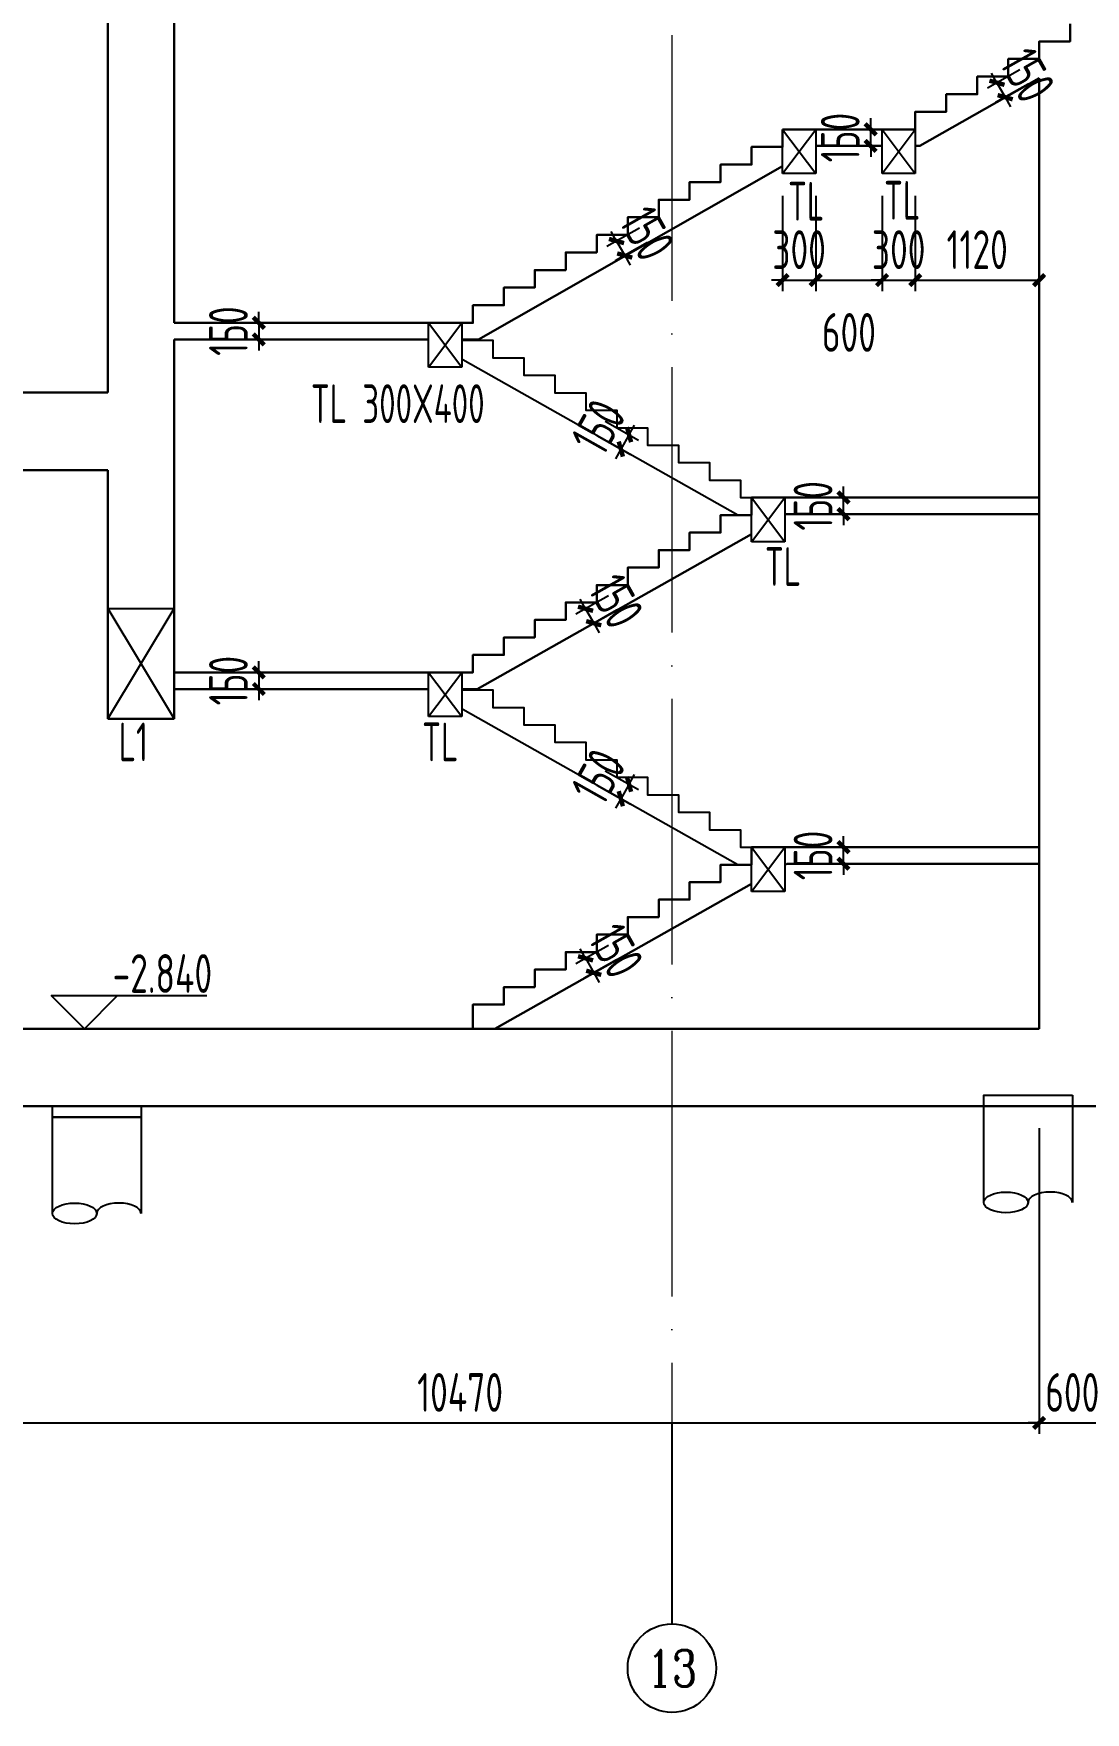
# Model space of a CAD drawing. Header units: millimetres. Extents: x -897614 to 191467, y -439928 to 101803.
# Drawn here: x -390943 to -381432, y -399296 to -384120 of the extents above; entities that cross this region are included whole.
import ezdxf
from ezdxf.enums import TextEntityAlignment as Align

# ---------------------------------------------------------------- set-up
doc = ezdxf.new("R2010")
doc.units = ezdxf.units.MM
doc.header["$LTSCALE"] = 1000
doc.linetypes.add('ACAD_ISO04W100', pattern=[30, 24, -3, 0, -3])
doc.linetypes.add('DASHED', pattern=[19.05, 12.7, -6.35])
for name, color, linetype in [('1STAIR', 2, 'Continuous'), ('AXIS', 3, 'Continuous'), ('DIM_ELEV', 3, 'Continuous'), ('DIM_LEAD', 3, 'Continuous'), ('JG_TEXT', 7, 'Continuous'), ('ZH', 7, 'Continuous')]:
    doc.layers.add(name, color=color, linetype=linetype)
for name, color, linetype, lineweight in [('AXIS_TEXT', 7, 'Continuous', 18), ('Beam', 4, 'DASHED', 25), ('DOTE', 8, 'ACAD_ISO04W100', 9), ('WALL', 6, 'Continuous', 30)]:
    doc.layers.add(name, color=color, linetype=linetype, lineweight=lineweight)
doc.styles.add('_TCH_AXIS', font='COMPLEX', dxfattribs={"bigfont": 'GBCBIG'})
doc.styles.add('COMPLEX', font='COMPLEX')
doc.styles.add('TSSD', font='tssdeng.shx', dxfattribs={"width": 0.7, "bigfont": 'tssdchn.shx'})
doc.dimstyles.new('TSD', dxfattribs={"dimtxt": 350, "dimasz": 100, "dimexe": 100, "dimexo": 200, "dimgap": 100, "dimtad": 1, "dimdec": 0, "dimzin": 0, "dimdsep": 46, "dimtxsty": 'TSSD', "dimblk": 'ARCHTICK', "dimcen": 0.09, "dimclrt": 7, "dimazin": 2, "dimtfac": 1, "dimtdec": 0, "dimtix": 1, "dimtmove": 2, "dimatfit": 3, "dimfxl": 0, "dimtolj": 1, "dimtzin": 0, "dimarcsym": 0})

# ---------------------------------------------------------------- blocks, each defined once
blk = doc.blocks.new('_axiso')
blk.add_circle((0, 0), 0.5)
at = {"layer": 'AXIS_TEXT', "style": 'COMPLEX', "width": 1.041667}
blk.add_attdef('A', text='', height=0.56, dxfattribs=at).set_placement((-0.25, -0.28), (0.25, -0.28), align=Align.FIT)
blk = doc.blocks.new('_ArchTick')
at = {"color": 0, "linetype": 'ByBlock', "const_width": 0.4}
blk.add_lwpolyline([(-0.5, -0.5), (0.5, 0.5)], dxfattribs=at)
blk = doc.blocks.new('*D1283')
at = {"layer": 'Defpoints', "color": 0, "transparency": 16777216}
for p in [(-381851, -393815, 0), (-392321, -395515, 0), (-381851, -396678)]:
    blk.add_point(p, dxfattribs=at)
at = {"layer": 'DIM_LEAD', "color": 0, "lineweight": -2, "transparency": 16777216}
for p, q in [((-381851, -394015), (-381851, -396778)), ((-392321, -395715), (-392321, -396778)), ((-392321, -396678), (-381851, -396678))]:
    blk.add_line(p, q, dxfattribs=at)
at = {"layer": 'DIM_LEAD', "color": 0, "lineweight": -2, "transparency": 16777216, "xscale": 100, "yscale": 100, "zscale": 100, "rotation": 180}
blk.add_blockref('_ArchTick', (-392321, -396678), dxfattribs=at)
at = {"layer": 'DIM_LEAD', "color": 0, "lineweight": -2, "transparency": 16777216, "xscale": 100, "yscale": 100, "zscale": 100}
blk.add_blockref('_ArchTick', (-381851, -396678), dxfattribs=at)
at = {"layer": 'DIM_LEAD', "color": 7, "transparency": 16777216, "insert": (-387086, -396403), "char_height": 350, "attachment_point": 5, "style": 'TSSD'}
blk.add_mtext('\\A1;10470', dxfattribs=at)
blk = doc.blocks.new('*D1284')
at = {"layer": 'Defpoints', "color": 0, "transparency": 16777216}
for p in [(-381851, -393815, 0), (-381251, -393815, 0), (-381251, -396678)]:
    blk.add_point(p, dxfattribs=at)
at = {"layer": 'DIM_LEAD', "color": 0, "lineweight": -2, "transparency": 16777216}
for p, q in [((-381851, -394015), (-381851, -396778)), ((-381251, -394015), (-381251, -396778)), ((-381851, -396678), (-381951, -396678)), ((-381851, -396678), (-381251, -396678)), ((-381251, -396678), (-381151, -396678))]:
    blk.add_line(p, q, dxfattribs=at)
at = {"layer": 'DIM_LEAD', "color": 0, "lineweight": -2, "transparency": 16777216, "xscale": 100, "yscale": 100, "zscale": 100}
blk.add_blockref('_ArchTick', (-381851, -396678), dxfattribs=at)
at = {"layer": 'DIM_LEAD', "color": 0, "lineweight": -2, "transparency": 16777216, "xscale": 100, "yscale": 100, "zscale": 100, "rotation": 180}
blk.add_blockref('_ArchTick', (-381251, -396678), dxfattribs=at)
at = {"layer": 'DIM_LEAD', "color": 7, "transparency": 16777216, "insert": (-381551, -396403), "char_height": 350, "attachment_point": 5, "style": 'TSSD'}
blk.add_mtext('\\A1;600', dxfattribs=at)
blk = doc.blocks.new('*D1354')
at = {"layer": 'Defpoints', "color": 0, "transparency": 16777216}
for p in [(-389671, -386734, 0), (-389671, -386884, 0), (-388906, -386884)]:
    blk.add_point(p, dxfattribs=at)
at = {"layer": 'DIM_LEAD', "color": 0, "lineweight": -2, "transparency": 16777216}
for p, q in [((-388906, -386734), (-388906, -386634)), ((-389471, -386734), (-388806, -386734)), ((-388906, -386734), (-388906, -386884)), ((-389471, -386884), (-388806, -386884)), ((-388906, -386884), (-388906, -386984))]:
    blk.add_line(p, q, dxfattribs=at)
at = {"layer": 'DIM_LEAD', "color": 0, "lineweight": -2, "transparency": 16777216, "xscale": 100, "yscale": 100, "zscale": 100}
for p, rotation in [((-388906, -386734), 270), ((-388906, -386884), 90)]:
    blk.add_blockref('_ArchTick', p, dxfattribs=dict(at, rotation=rotation))
at = {"layer": 'DIM_LEAD', "color": 7, "transparency": 16777216, "insert": (-389181, -386809), "char_height": 350, "attachment_point": 5, "rotation": 90, "style": 'TSSD'}
blk.add_mtext('\\A1;150', dxfattribs=at)
blk = doc.blocks.new('*D1355')
at = {"layer": 'Defpoints', "color": 0, "transparency": 16777216}
for p in [(-389671, -389894, 0), (-389671, -390044, 0), (-388906, -390044)]:
    blk.add_point(p, dxfattribs=at)
at = {"layer": 'DIM_LEAD', "color": 0, "lineweight": -2, "transparency": 16777216}
for p, q in [((-388906, -389894), (-388906, -389794)), ((-389471, -389894), (-388806, -389894)), ((-388906, -389894), (-388906, -390044)), ((-389471, -390044), (-388806, -390044)), ((-388906, -390044), (-388906, -390144))]:
    blk.add_line(p, q, dxfattribs=at)
at = {"layer": 'DIM_LEAD', "color": 0, "lineweight": -2, "transparency": 16777216, "xscale": 100, "yscale": 100, "zscale": 100}
for p, rotation in [((-388906, -389894), 270), ((-388906, -390044), 90)]:
    blk.add_blockref('_ArchTick', p, dxfattribs=dict(at, rotation=rotation))
at = {"layer": 'DIM_LEAD', "color": 7, "transparency": 16777216, "insert": (-389181, -389969), "char_height": 350, "attachment_point": 5, "rotation": 90, "style": 'TSSD'}
blk.add_mtext('\\A1;150', dxfattribs=at)
blk = doc.blocks.new('*D1356')
at = {"layer": 'Defpoints', "color": 0, "transparency": 16777216}
for p in [(-383871, -384985, 0), (-383374, -384985), (-383871, -385135, 0)]:
    blk.add_point(p, dxfattribs=at)
at = {"layer": 'DIM_LEAD', "color": 0, "lineweight": -2, "transparency": 16777216}
for p, q in [((-383671, -384985), (-383274, -384985)), ((-383374, -384985), (-383374, -384885)), ((-383374, -385135), (-383374, -384985)), ((-383671, -385135), (-383274, -385135)), ((-383374, -385135), (-383374, -385235))]:
    blk.add_line(p, q, dxfattribs=at)
at = {"layer": 'DIM_LEAD', "color": 0, "lineweight": -2, "transparency": 16777216, "xscale": 100, "yscale": 100, "zscale": 100}
for p, rotation in [((-383374, -384985), 270), ((-383374, -385135), 90)]:
    blk.add_blockref('_ArchTick', p, dxfattribs=dict(at, rotation=rotation))
at = {"layer": 'DIM_LEAD', "color": 7, "transparency": 16777216, "insert": (-383649, -385060), "char_height": 350, "attachment_point": 5, "rotation": 90, "style": 'TSSD'}
blk.add_mtext('\\A1;150', dxfattribs=at)
blk = doc.blocks.new('*D1357')
at = {"layer": 'Defpoints', "color": 0, "transparency": 16777216}
for p in [(-384151, -388314, 0), (-383620, -388314), (-384151, -388464, 0)]:
    blk.add_point(p, dxfattribs=at)
at = {"layer": 'DIM_LEAD', "color": 0, "lineweight": -2, "transparency": 16777216}
for p, q in [((-383951, -388314), (-383520, -388314)), ((-383620, -388314), (-383620, -388214)), ((-383620, -388464), (-383620, -388314)), ((-383951, -388464), (-383520, -388464)), ((-383620, -388464), (-383620, -388564))]:
    blk.add_line(p, q, dxfattribs=at)
at = {"layer": 'DIM_LEAD', "color": 0, "lineweight": -2, "transparency": 16777216, "xscale": 100, "yscale": 100, "zscale": 100}
for p, rotation in [((-383620, -388314), 270), ((-383620, -388464), 90)]:
    blk.add_blockref('_ArchTick', p, dxfattribs=dict(at, rotation=rotation))
at = {"layer": 'DIM_LEAD', "color": 7, "transparency": 16777216, "insert": (-383895, -388389), "char_height": 350, "attachment_point": 5, "rotation": 90, "style": 'TSSD'}
blk.add_mtext('\\A1;150', dxfattribs=at)
blk = doc.blocks.new('*D1358')
at = {"layer": 'Defpoints', "color": 0, "transparency": 16777216}
for p in [(-384151, -391474, 0), (-383620, -391474), (-384151, -391624, 0)]:
    blk.add_point(p, dxfattribs=at)
at = {"layer": 'DIM_LEAD', "color": 0, "lineweight": -2, "transparency": 16777216}
for p, q in [((-383620, -391474), (-383620, -391374)), ((-383951, -391474), (-383520, -391474)), ((-383620, -391624), (-383620, -391474)), ((-383951, -391624), (-383520, -391624)), ((-383620, -391624), (-383620, -391724))]:
    blk.add_line(p, q, dxfattribs=at)
at = {"layer": 'DIM_LEAD', "color": 0, "lineweight": -2, "transparency": 16777216, "xscale": 100, "yscale": 100, "zscale": 100}
for p, rotation in [((-383620, -391474), 270), ((-383620, -391624), 90)]:
    blk.add_blockref('_ArchTick', p, dxfattribs=dict(at, rotation=rotation))
at = {"layer": 'DIM_LEAD', "color": 7, "transparency": 16777216, "insert": (-383895, -391549), "char_height": 350, "attachment_point": 5, "rotation": 90, "style": 'TSSD'}
blk.add_mtext('\\A1;150', dxfattribs=at)
blk = doc.blocks.new('*D1359')
at = {"layer": 'Defpoints', "color": 0, "transparency": 16777216}
for p in [(-385571, -392264, 0), (-385497, -392395, 0), (-385878, -392610)]:
    blk.add_point(p, dxfattribs=at)
at = {"layer": 'DIM_LEAD', "color": 0, "lineweight": -2, "transparency": 16777216}
for p, q in [((-385745, -392363), (-386039, -392529)), ((-385952, -392479), (-386001, -392392)), ((-385671, -392493), (-385965, -392659)), ((-385952, -392479), (-385878, -392610)), ((-385878, -392610), (-385829, -392697))]:
    blk.add_line(p, q, dxfattribs=at)
for p, xscale, yscale, zscale, rotation in [((-385952, -392479), 100, 100, 100, 299.4354163613926), ((-385878, -392610), 99.99999999999999, 99.99999999999999, 99.99999999999999, 119.4354163613926)]:
    blk.add_blockref('_ArchTick', p, dxfattribs=dict(at, xscale=xscale, yscale=yscale, zscale=zscale, rotation=rotation))
at = {"layer": 'DIM_LEAD', "color": 7, "transparency": 16777216, "insert": (-385675, -392410), "char_height": 350, "attachment_point": 5, "rotation": 299.4354, "style": 'TSSD'}
blk.add_mtext('\\A1;150', dxfattribs=at)
blk = doc.blocks.new('*D1360')
at = {"layer": 'Defpoints', "color": 0, "transparency": 16777216}
for p in [(-385571, -389104, 0), (-385497, -389235, 0), (-385878, -389450)]:
    blk.add_point(p, dxfattribs=at)
at = {"layer": 'DIM_LEAD', "color": 0, "lineweight": -2, "transparency": 16777216}
for p, q in [((-385745, -389203), (-386039, -389369)), ((-385952, -389319), (-386001, -389232)), ((-385671, -389333), (-385965, -389499)), ((-385952, -389319), (-385878, -389450)), ((-385878, -389450), (-385829, -389537))]:
    blk.add_line(p, q, dxfattribs=at)
for p, xscale, yscale, zscale, rotation in [((-385952, -389319), 100, 100, 100, 299.4354163613926), ((-385878, -389450), 99.99999999999999, 99.99999999999999, 99.99999999999999, 119.4354163613926)]:
    blk.add_blockref('_ArchTick', p, dxfattribs=dict(at, xscale=xscale, yscale=yscale, zscale=zscale, rotation=rotation))
at = {"layer": 'DIM_LEAD', "color": 7, "transparency": 16777216, "insert": (-385675, -389250), "char_height": 350, "attachment_point": 5, "rotation": 299.4354, "style": 'TSSD'}
blk.add_mtext('\\A1;150', dxfattribs=at)
blk = doc.blocks.new('*D1361')
at = {"layer": 'Defpoints', "color": 0, "transparency": 16777216}
for p in [(-385291, -385780, 0), (-385217, -385911, 0), (-385598, -386126)]:
    blk.add_point(p, dxfattribs=at)
at = {"layer": 'DIM_LEAD', "color": 0, "lineweight": -2, "transparency": 16777216}
for p, q in [((-385465, -385879), (-385759, -386045)), ((-385672, -385995), (-385721, -385908)), ((-385391, -386009), (-385685, -386175)), ((-385672, -385995), (-385598, -386126)), ((-385598, -386126), (-385549, -386213))]:
    blk.add_line(p, q, dxfattribs=at)
for p, xscale, yscale, zscale, rotation in [((-385672, -385995), 100, 100, 100, 299.4354163613926), ((-385598, -386126), 99.99999999999999, 99.99999999999999, 99.99999999999999, 119.4354163613926)]:
    blk.add_blockref('_ArchTick', p, dxfattribs=dict(at, xscale=xscale, yscale=yscale, zscale=zscale, rotation=rotation))
at = {"layer": 'DIM_LEAD', "color": 7, "transparency": 16777216, "insert": (-385395, -385926), "char_height": 350, "attachment_point": 5, "rotation": 299.4354, "style": 'TSSD'}
blk.add_mtext('\\A1;150', dxfattribs=at)
blk = doc.blocks.new('*D1362')
at = {"layer": 'Defpoints', "color": 0, "transparency": 16777216}
for p in [(-381851, -384349, 0), (-381777, -384480, 0), (-382158, -384695)]:
    blk.add_point(p, dxfattribs=at)
at = {"layer": 'DIM_LEAD', "color": 0, "lineweight": -2, "transparency": 16777216}
for p, q in [((-382025, -384448), (-382319, -384614)), ((-382232, -384564), (-382281, -384477)), ((-381951, -384578), (-382245, -384744)), ((-382232, -384564), (-382158, -384695)), ((-382158, -384695), (-382109, -384782))]:
    blk.add_line(p, q, dxfattribs=at)
for p, xscale, yscale, zscale, rotation in [((-382232, -384564), 100, 100, 100, 299.4354163613926), ((-382158, -384695), 99.99999999999999, 99.99999999999999, 99.99999999999999, 119.4354163613926)]:
    blk.add_blockref('_ArchTick', p, dxfattribs=dict(at, xscale=xscale, yscale=yscale, zscale=zscale, rotation=rotation))
at = {"layer": 'DIM_LEAD', "color": 7, "transparency": 16777216, "insert": (-381955, -384495), "char_height": 350, "attachment_point": 5, "rotation": 299.4354, "style": 'TSSD'}
blk.add_mtext('\\A1;150', dxfattribs=at)
blk = doc.blocks.new('*D1363')
at = {"layer": 'Defpoints', "color": 0, "transparency": 16777216}
for p in [(-385951, -390684, 0), (-386024, -390815, 0), (-385633, -391036)]:
    blk.add_point(p, dxfattribs=at)
at = {"layer": 'DIM_LEAD', "color": 0, "lineweight": -2, "transparency": 16777216}
for p, q in [((-385850, -390913), (-385546, -391085)), ((-385776, -390783), (-385472, -390954)), ((-385559, -390905), (-385633, -391036)), ((-385559, -390905), (-385510, -390818)), ((-385633, -391036), (-385682, -391123))]:
    blk.add_line(p, q, dxfattribs=at)
at = {"layer": 'DIM_LEAD', "color": 0, "lineweight": -2, "transparency": 16777216, "xscale": 100, "yscale": 100, "zscale": 100}
for p, rotation in [((-385559, -390905), 240.5645836386067), ((-385633, -391036), 60.56458363860671)]:
    blk.add_blockref('_ArchTick', p, dxfattribs=dict(at, rotation=rotation))
at = {"layer": 'DIM_LEAD', "color": 7, "transparency": 16777216, "insert": (-385836, -390835), "char_height": 350, "attachment_point": 5, "rotation": 60.5646, "style": 'TSSD'}
blk.add_mtext('\\A1;150', dxfattribs=at)
blk = doc.blocks.new('*D1364')
at = {"layer": 'Defpoints', "color": 0, "transparency": 16777216}
for p in [(-385951, -387524, 0), (-386024, -387655, 0), (-385633, -387876)]:
    blk.add_point(p, dxfattribs=at)
at = {"layer": 'DIM_LEAD', "color": 0, "lineweight": -2, "transparency": 16777216}
for p, q in [((-385776, -387623), (-385472, -387794)), ((-385559, -387745), (-385510, -387658)), ((-385850, -387753), (-385546, -387925)), ((-385633, -387876), (-385682, -387963)), ((-385559, -387745), (-385633, -387876))]:
    blk.add_line(p, q, dxfattribs=at)
at = {"layer": 'DIM_LEAD', "color": 0, "lineweight": -2, "transparency": 16777216, "xscale": 100, "yscale": 100, "zscale": 100}
for p, rotation in [((-385559, -387745), 240.5645836386067), ((-385633, -387876), 60.56458363860671)]:
    blk.add_blockref('_ArchTick', p, dxfattribs=dict(at, rotation=rotation))
at = {"layer": 'DIM_LEAD', "color": 7, "transparency": 16777216, "insert": (-385836, -387675), "char_height": 350, "attachment_point": 5, "rotation": 60.5646, "style": 'TSSD'}
blk.add_mtext('\\A1;150', dxfattribs=at)
blk = doc.blocks.new('*D1531')
at = {"layer": 'Defpoints', "color": 0, "transparency": 16777216}
for p in [(-384171, -385385, 0), (-383871, -385385, 0), (-383871, -386348)]:
    blk.add_point(p, dxfattribs=at)
at = {"layer": 'DIM_LEAD', "color": 0, "lineweight": -2, "transparency": 16777216}
for p, q in [((-384171, -385585), (-384171, -386448)), ((-383871, -385585), (-383871, -386448)), ((-384171, -386348), (-384271, -386348)), ((-384171, -386348), (-383871, -386348)), ((-383871, -386348), (-383771, -386348))]:
    blk.add_line(p, q, dxfattribs=at)
at = {"layer": 'DIM_LEAD', "color": 0, "lineweight": -2, "transparency": 16777216, "xscale": 100, "yscale": 100, "zscale": 100}
blk.add_blockref('_ArchTick', (-384171, -386348), dxfattribs=at)
at = {"layer": 'DIM_LEAD', "color": 0, "lineweight": -2, "transparency": 16777216, "xscale": 100, "yscale": 100, "zscale": 100, "rotation": 180}
blk.add_blockref('_ArchTick', (-383871, -386348), dxfattribs=at)
at = {"layer": 'DIM_LEAD', "color": 7, "transparency": 16777216, "insert": (-384021, -386073), "char_height": 350, "attachment_point": 5, "style": 'TSSD'}
blk.add_mtext('\\A1;300', dxfattribs=at)
blk = doc.blocks.new('*D1532')
at = {"layer": 'Defpoints', "color": 0, "transparency": 16777216}
for p in [(-383871, -385385, 0), (-383271, -385385, 0), (-383271, -386348)]:
    blk.add_point(p, dxfattribs=at)
at = {"layer": 'DIM_LEAD', "color": 0, "lineweight": -2, "transparency": 16777216}
for p, q in [((-383871, -385585), (-383871, -386448)), ((-383271, -385585), (-383271, -386448)), ((-383871, -386348), (-383271, -386348))]:
    blk.add_line(p, q, dxfattribs=at)
at = {"layer": 'DIM_LEAD', "color": 0, "lineweight": -2, "transparency": 16777216, "xscale": 100, "yscale": 100, "zscale": 100, "rotation": 180}
blk.add_blockref('_ArchTick', (-383871, -386348), dxfattribs=at)
at = {"layer": 'DIM_LEAD', "color": 0, "lineweight": -2, "transparency": 16777216, "xscale": 100, "yscale": 100, "zscale": 100}
blk.add_blockref('_ArchTick', (-383271, -386348), dxfattribs=at)
at = {"layer": 'DIM_LEAD', "color": 7, "transparency": 16777216, "insert": (-383571, -386821), "char_height": 350, "attachment_point": 5, "style": 'TSSD'}
blk.add_mtext('\\A1;600', dxfattribs=at)
blk = doc.blocks.new('*D1533')
at = {"layer": 'Defpoints', "color": 0, "transparency": 16777216}
for p in [(-383271, -385385, 0), (-382971, -385385, 0), (-382971, -386348)]:
    blk.add_point(p, dxfattribs=at)
at = {"layer": 'DIM_LEAD', "color": 0, "lineweight": -2, "transparency": 16777216}
for p, q in [((-383271, -385585), (-383271, -386448)), ((-382971, -385585), (-382971, -386448)), ((-383271, -386348), (-383371, -386348)), ((-383271, -386348), (-382971, -386348)), ((-382971, -386348), (-382871, -386348))]:
    blk.add_line(p, q, dxfattribs=at)
at = {"layer": 'DIM_LEAD', "color": 0, "lineweight": -2, "transparency": 16777216, "xscale": 100, "yscale": 100, "zscale": 100}
blk.add_blockref('_ArchTick', (-383271, -386348), dxfattribs=at)
at = {"layer": 'DIM_LEAD', "color": 0, "lineweight": -2, "transparency": 16777216, "xscale": 100, "yscale": 100, "zscale": 100, "rotation": 180}
blk.add_blockref('_ArchTick', (-382971, -386348), dxfattribs=at)
at = {"layer": 'DIM_LEAD', "color": 7, "transparency": 16777216, "insert": (-383121, -386073), "char_height": 350, "attachment_point": 5, "style": 'TSSD'}
blk.add_mtext('\\A1;300', dxfattribs=at)
blk = doc.blocks.new('*D1534')
at = {"layer": 'Defpoints', "color": 0, "transparency": 16777216}
for p in [(-382971, -385385, 0), (-381851, -385385), (-381851, -386348)]:
    blk.add_point(p, dxfattribs=at)
at = {"layer": 'DIM_LEAD', "color": 0, "lineweight": -2, "transparency": 16777216}
for p, q in [((-382971, -385585), (-382971, -386448)), ((-381851, -385585), (-381851, -386448)), ((-382971, -386348), (-381851, -386348))]:
    blk.add_line(p, q, dxfattribs=at)
at = {"layer": 'DIM_LEAD', "color": 0, "lineweight": -2, "transparency": 16777216, "xscale": 100, "yscale": 100, "zscale": 100, "rotation": 180}
blk.add_blockref('_ArchTick', (-382971, -386348), dxfattribs=at)
at = {"layer": 'DIM_LEAD', "color": 0, "lineweight": -2, "transparency": 16777216, "xscale": 100, "yscale": 100, "zscale": 100}
blk.add_blockref('_ArchTick', (-381851, -386348), dxfattribs=at)
at = {"layer": 'DIM_LEAD', "color": 7, "transparency": 16777216, "insert": (-382411, -386073), "char_height": 350, "attachment_point": 5, "style": 'TSSD'}
blk.add_mtext('\\A1;1120', dxfattribs=at)
blk = doc.blocks.new('A$C182F2979')
at = {"layer": 'ZH'}
blk.add_lwpolyline([(800, 1064), (800, 964), (0, 964), (0, 1064)], close=True, dxfattribs=at)
blk.add_lwpolyline([(0, 94), (0, 964), (800, 964), (800, 94)], dxfattribs=at)
blk.add_ellipse((200, 94), major_axis=(-200, 0), ratio=0.468529, dxfattribs=at)
blk.add_ellipse((600, 94), major_axis=(-200, 0), ratio=0.468529, start_param=3.141593, end_param=6.283185, dxfattribs=at)

msp = doc.modelspace()

# ---------------------------------------------------------------- linework, layer by layer
at = {"layer": '1STAIR', "linetype": 'Continuous'}
for p, q in [((-384575.78945, -388472.43207, 0), (-387062.05882, -387069.46578, 0)), ((-384575.78945, -391632.43207, 0), (-387062.05882, -390229.46578, 0))]:
    msp.add_line(p, q, dxfattribs=at)
at = {"layer": '1STAIR', "linetype": 'Continuous', "elevation": 0}
for points in [[(-387070.56534, -386884.43207), (-387070.56534, -386892.43207), (-386790.56534, -386892.43207), (-386790.56534, -387050.43207), (-386510.56534, -387050.43207), (-386510.56534, -387208.43207), (-386230.56534, -387208.43207), (-386230.56534, -387366.43207), (-385950.56534, -387366.43207), (-385950.56534, -387524.43207), (-385670.56534, -387524.43207), (-385670.56534, -387682.43207), (-385390.56534, -387682.43207), (-385390.56534, -387840.43207), (-385110.56534, -387840.43207), (-385110.56534, -387998.43207), (-384830.56534, -387998.43207), (-384830.56534, -388156.43207), (-384550.56534, -388156.43207), (-384550.56534, -388314.43207), (-384450.56534, -388314.43207)], [(-387070.56534, -390044.43207), (-387070.56534, -390052.43207), (-386790.56534, -390052.43207), (-386790.56534, -390210.43207), (-386510.56534, -390210.43207), (-386510.56534, -390368.43207), (-386230.56534, -390368.43207), (-386230.56534, -390526.43207), (-385950.56534, -390526.43207), (-385950.56534, -390684.43207), (-385670.56534, -390684.43207), (-385670.56534, -390842.43207), (-385390.56534, -390842.43207), (-385390.56534, -391000.43207), (-385110.56534, -391000.43207), (-385110.56534, -391158.43207), (-384830.56534, -391158.43207), (-384830.56534, -391316.43207), (-384550.56534, -391316.43207), (-384550.56534, -391474.43207), (-384450.56534, -391474.43207)]]:
    msp.add_lwpolyline(points, dxfattribs=at)
at = {"layer": 'AXIS'}
msp.add_line((-385170.63811, -396675.72273, 0), (-385170.63811, -398495.57269, 0), dxfattribs=at)
at = {"layer": 'Beam'}
for p, q in [((-384170.56534, -384985.43207, 0), (-383870.56534, -385385.43207, 0)), ((-384170.56534, -385385.43207, 0), (-383870.56534, -384985.43207, 0)), ((-383270.56534, -384985.43207, 0), (-382970.56534, -385385.43207, 0)), ((-383270.56534, -385385.43207, 0), (-382970.56534, -384985.43207, 0)), ((-387370.56534, -386734.43207, 0), (-387070.56534, -387134.43207, 0)), ((-387370.56534, -387134.43207, 0), (-387070.56534, -386734.43207, 0)), ((-384450.56534, -388314.43207, 0), (-384150.56534, -388714.43207, 0)), ((-384450.56534, -388714.43207, 0), (-384150.56534, -388314.43207, 0)), ((-390270.56534, -389315.43207, 0), (-389670.56534, -390315.43207, 0)), ((-390270.56534, -390315.43207, 0), (-389670.56534, -389315.43207, 0)), ((-387370.56534, -389894.43207, 0), (-387070.56534, -390294.43207, 0)), ((-387370.56534, -390294.43207, 0), (-387070.56534, -389894.43207, 0)), ((-384450.56534, -391474.43207, 0), (-384150.56534, -391874.43207, 0)), ((-384450.56534, -391874.43207, 0), (-384150.56534, -391474.43207, 0))]:
    msp.add_line(p, q, dxfattribs=at)
at = {"layer": 'Beam', "elevation": 0}
for points in [[(-384170.56534, -384985.43207), (-383870.56534, -384985.43207), (-383870.56534, -385385.43207), (-384170.56534, -385385.43207)], [(-383270.56534, -384985.43207), (-382970.56534, -384985.43207), (-382970.56534, -385385.43207), (-383270.56534, -385385.43207)], [(-387370.56534, -386734.43207), (-387070.56534, -386734.43207), (-387070.56534, -387134.43207), (-387370.56534, -387134.43207)], [(-384450.56534, -388314.43207), (-384150.56534, -388314.43207), (-384150.56534, -388714.43207), (-384450.56534, -388714.43207)], [(-390270.56534, -389315.43207), (-389670.56534, -389315.43207), (-389670.56534, -390315.43207), (-390270.56534, -390315.43207)], [(-387370.56534, -389894.43207), (-387070.56534, -389894.43207), (-387070.56534, -390294.43207), (-387370.56534, -390294.43207)], [(-384450.56534, -391474.43207), (-384150.56534, -391474.43207), (-384150.56534, -391874.43207), (-384450.56534, -391874.43207)]]:
    msp.add_lwpolyline(points, close=True, dxfattribs=at)
at = {"layer": 'DIM_ELEV'}
for p, q in [((-390483.45972, -393115.43207, 0), (-390783.45972, -392815.43207, 0)), ((-390783.45972, -392815.43207, 0), (-389374.6673, -392815.43207, 0)), ((-390483.45972, -393115.43207, 0), (-390183.45972, -392815.43207, 0))]:
    msp.add_line(p, q, dxfattribs=at)
at = {"layer": 'DOTE', "ltscale": 0.1}
msp.add_line((-385170.63811, -381134.21426, 0), (-385170.63811, -396883.44943, 0), dxfattribs=at)
at = {"layer": 'WALL'}
for p, q in [((-389670.56534, -382516.43207, 0), (-389670.56534, -386734.43207, 0)), ((-390270.56534, -383815.55429, 0), (-390270.56534, -387365.43207, 0)), ((-381850.56534, -393115.43207, 0), (-381850.56534, -384521.92957, 0)), ((-389670.56534, -386884.43207, 0), (-389670.56534, -390315.43207, 0)), ((-390270.56534, -388065.43207, 0), (-400994.22669, -388065.43207, 0)), ((-390270.56534, -388065.43207, 0), (-390270.56534, -390315.43207, 0)), ((-384150.56534, -388464.43207, 0), (-381850.56534, -388464.43207, 0)), ((-386931.16403, -390044.43207, 0), (-384450.56534, -388644.66567, 0)), ((-387370.56534, -390044.43207, 0), (-389670.56534, -390044.43207, 0)), ((-386931.16403, -390044.43207, 0), (-387070.56534, -390044.43207, 0)), ((-390270.56534, -390315.43207, 0), (-389670.56534, -390315.43207, 0)), ((-384150.56534, -391635.37996, 0), (-384131.16403, -391624.43207, 0)), ((-384131.16403, -391624.43207, 0), (-381850.56534, -391624.43207, 0)), ((-386773.4425, -393115.43207, 0), (-384450.56534, -391804.66567, 0)), ((-381850.56534, -393115.43207, 0), (-393220.59784, -393115.43207, 0)), ((-381250.56533, -393815.43207, 0), (-392320.56535, -393815.43207, 0))]:
    msp.add_line(p, q, dxfattribs=at)
at = {"layer": 'WALL', "elevation": 0}
for points in [[(-381570.56534, -384031.43207), (-381570.56534, -384190.43207), (-381850.56534, -384190.43207), (-381850.56534, -384349.43207), (-382130.56534, -384349.43207), (-382130.56534, -384508.43207), (-382410.56534, -384508.43207), (-382410.56534, -384667.43207), (-382690.56534, -384667.43207), (-382690.56534, -384826.43207), (-382970.56534, -384826.43207), (-382970.56534, -384985.43207), (-384170.56534, -384985.43207)], [(-381850.56534, -384521.92957), (-382930.9471, -385135.43207), (-382970.56534, -385135.43207)], [(-384170.56534, -384985.43207), (-384170.56534, -385144.43207), (-384450.56534, -385144.43207), (-384450.56534, -385303.43207), (-384730.56534, -385303.43207), (-384730.56534, -385462.43207), (-385010.56534, -385462.43207), (-385010.56534, -385621.43207), (-385290.56534, -385621.43207), (-385290.56534, -385780.43207), (-385570.56534, -385780.43207), (-385570.56534, -385939.43207), (-385850.56534, -385939.43207), (-385850.56534, -386098.43207), (-386130.56534, -386098.43207), (-386130.56534, -386257.43207), (-386410.56534, -386257.43207), (-386410.56534, -386416.43207), (-386690.56534, -386416.43207), (-386690.56534, -386575.43207), (-386970.56534, -386575.43207), (-386970.56534, -386734.43207), (-389670.56534, -386734.43207)], [(-383270.56534, -385135.43207), (-383870.56534, -385135.43207)], [(-384170.56534, -385317.6589), (-386918.62005, -386884.43207), (-387070.56534, -386884.43207)], [(-387370.56534, -386884.43207), (-389670.56534, -386884.43207)], [(-390270.56534, -387365.43207), (-397771.06524, -387365.43207)], [(-381850.56534, -388314.43207), (-384450.56534, -388314.43207), (-384450.56534, -388472.43207), (-384730.56534, -388472.43207), (-384730.56534, -388630.43207), (-385010.56534, -388630.43207), (-385010.56534, -388788.43207), (-385290.56534, -388788.43207), (-385290.56534, -388946.43207), (-385570.56534, -388946.43207), (-385570.56534, -389104.43207), (-385850.56534, -389104.43207), (-385850.56534, -389262.43207), (-386130.56534, -389262.43207), (-386130.56534, -389420.43207), (-386410.56534, -389420.43207), (-386410.56534, -389578.43207), (-386690.56534, -389578.43207), (-386690.56534, -389736.43207), (-386970.56534, -389736.43207), (-386970.56534, -389894.43207), (-389670.56534, -389894.43207)], [(-381850.56534, -391474.43207), (-384450.56534, -391474.43207), (-384450.56534, -391632.43207), (-384730.56534, -391632.43207), (-384730.56534, -391790.43207), (-385010.56534, -391790.43207), (-385010.56534, -391948.43207), (-385290.56534, -391948.43207), (-385290.56534, -392106.43207), (-385570.56534, -392106.43207), (-385570.56534, -392264.43207), (-385850.56534, -392264.43207), (-385850.56534, -392422.43207), (-386130.56534, -392422.43207), (-386130.56534, -392580.43207), (-386410.56534, -392580.43207), (-386410.56534, -392738.43207), (-386690.56534, -392738.43207), (-386690.56534, -392896.43207), (-386970.56534, -392896.43207), (-386970.56534, -393115.43207)]]:
    msp.add_lwpolyline(points, dxfattribs=at)

# ---------------------------------------------------------------- block references
at = {"layer": 'AXIS'}
ref = msp.add_blockref('_axiso', (-385170.63811, -398895.57269, 0), dxfattribs=dict(at, xscale=800, yscale=800, zscale=800))
ref.add_attrib('A', '13', dxfattribs={"layer": 'AXIS_TEXT', "ltscale": 10, "height": 328.445495, "style": '_TCH_AXIS'}).set_placement((-385397.4219, -399059.79543, 0), (-384943.85431, -399059.79543, 0), align=Align.FIT)
at = {"layer": 'ZH'}
for p in [(-382350.56471, -394779.18846, 0), (-390771.06581, -394879.18846, 0)]:
    msp.add_blockref('A$C182F2979', p, dxfattribs=at)

# ---------------------------------------------------------------- texts
at = {"layer": 'DIM_ELEV', "style": 'TSSD', "width": 0.7}
msp.add_text('-2.840', height=350, dxfattribs=at).set_placement((-390227.93433, -392791.33702, 0))
at = {"layer": 'JG_TEXT', "style": 'TSSD', "width": 0.65}
for s, p in [('TL', (-384121.30182, -385809.75509, 0)), ('TL', (-383253.2591, -385801.67632, 0)), ('TL 300X400', (-388435.85788, -387640.17321, 0)), ('TL', (-384330.627, -389112.49491, 0)), ('L1', (-390172.69103, -390697.45113, 0)), ('TL', (-387429.67232, -390697.45113, 0))]:
    msp.add_text(s, height=350, dxfattribs=at).set_placement(p)

# ---------------------------------------------------------------- dimensions: what is measured, and where the dimension line sits
at = {"layer": 'DIM_LEAD'}
for base, p1, p2, angle, picture, middle in [((-382157.8693, -384695.0729, 0), (-381850.56534, -384349.43207, 0), (-381776.84902, -384480.0686, 0), 299.435416362, '*D1362', (-381955.22716, -384494.60804, 0)), ((-383373.93633, -384985.43207), (-383870.56534, -385135.43207, 0), (-383870.56534, -384985.43207, 0), 90, '*D1356', (-383648.93633, -385060.43207)), ((-385597.8693, -386126.0729, 0), (-385290.56534, -385780.43207, 0), (-385216.84902, -385911.0686, 0), 299.435416362, '*D1361', (-385395.22716, -385925.60804, 0)), ((-388905.58338, -386884.43207), (-389670.56534, -386734.43207, 0), (-389670.56534, -386884.43207, 0), 90, '*D1354', (-389180.58338, -386809.43207)), ((-385633.11421, -387875.79881, 0), (-385950.56534, -387524.43207, 0), (-386024.28167, -387655.0686, 0), 60.564583638, '*D1364', (-385835.75635, -387675.33394, 0)), ((-383619.94636, -388314.43207), (-384150.56534, -388464.43207, 0), (-384150.56534, -388314.43207, 0), 90, '*D1357', (-383894.94636, -388389.43207)), ((-385877.8693, -389450.0729, 0), (-385570.56534, -389104.43207, 0), (-385496.84902, -389235.0686, 0), 299.435416362, '*D1360', (-385675.22716, -389249.60804, 0)), ((-388905.58338, -390044.43207), (-389670.56534, -389894.43207, 0), (-389670.56534, -390044.43207, 0), 90, '*D1355', (-389180.58338, -389969.43207)), ((-385633.11421, -391035.79881, 0), (-385950.56534, -390684.43207, 0), (-386024.28167, -390815.0686, 0), 60.564583638, '*D1363', (-385835.75635, -390835.33394, 0)), ((-383619.94636, -391474.43207), (-384150.56534, -391624.43207, 0), (-384150.56534, -391474.43207, 0), 90, '*D1358', (-383894.94636, -391549.43207)), ((-385877.8693, -392610.0729, 0), (-385570.56534, -392264.43207, 0), (-385496.84902, -392395.0686, 0), 299.435416362, '*D1359', (-385675.22716, -392409.60804, 0))]:
    dim = msp.add_linear_dim(base=base, p1=p1, p2=p2, angle=angle, dimstyle='TSD', dxfattribs=at)
    dim.commit()
    dim.dimension.update_dxf_attribs({"geometry": picture, "text_midpoint": middle})
for base, p1, p2, picture, middle in [((-383870.56534, -386347.64694), (-384170.56534, -385385.43207, 0), (-383870.56534, -385385.43207, 0), '*D1531', (-384020.56534, -386072.64694)), ((-382970.56534, -386347.64694), (-383270.56534, -385385.43207, 0), (-382970.56534, -385385.43207, 0), '*D1533', (-383120.56534, -386072.64694)), ((-381850.56534, -386347.64694), (-382970.56534, -385385.43207, 0), (-381850.56534, -385385.43207), '*D1534', (-382410.56534, -386072.64694)), ((-381850.56534, -396678.19225), (-392320.56535, -395515.43207, 0), (-381850.56534, -393815.43207, 0), '*D1283', (-387085.56535, -396403.19225)), ((-381250.56533, -396678.19225), (-381850.56534, -393815.43207, 0), (-381250.56533, -393815.43207, 0), '*D1284', (-381550.56534, -396403.19225))]:
    dim = msp.add_linear_dim(base=base, p1=p1, p2=p2, dimstyle='TSD', dxfattribs=at)
    dim.commit()
    dim.dimension.update_dxf_attribs({"geometry": picture, "text_midpoint": middle})
dim = msp.add_linear_dim(base=(-383270.56534, -386347.64694), p1=(-383870.56534, -385385.43207, 0), p2=(-383270.56534, -385385.43207, 0), dimstyle='TSD', dxfattribs=at)
dim.commit()
dim.dimension.update_dxf_attribs({"geometry": '*D1532', "text_midpoint": (-383570.56534, -386821.32799), "dimtype": 160})

doc.saveas('drawing.dxf')
